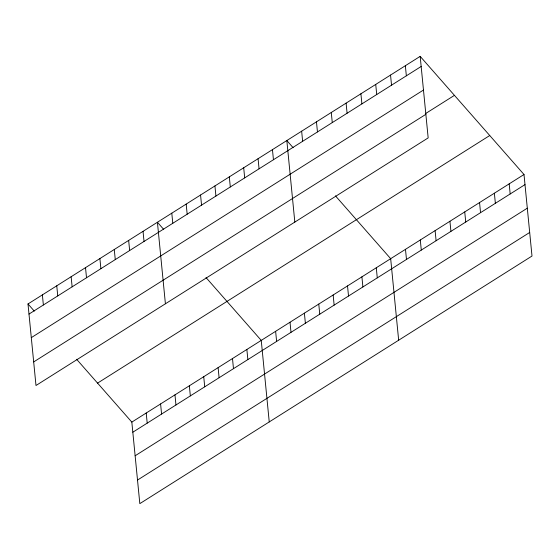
<?xml version="1.0" encoding="UTF-8"?>
<svg xmlns="http://www.w3.org/2000/svg" width="560" height="560" viewBox="0 0 560 560"><rect width="100%" height="100%" fill="white"/><g stroke="black" fill="none" stroke-linecap="round" stroke-linejoin="round"><path stroke-width="0.84" d="M420.175 56.364L428.169 137.9L35.994 385.497L28 303.961L420.175 56.364L524.006 174.503L532 256.039L139.825 503.636L131.831 422.1L76.608 359.268M28.994 314.069L421.162 66.472M31.304 337.638L423.472 90.041M425.509 113.61L454.44 95.354M33.684 361.921L425.859 114.331M97.566 383.117L489.741 135.52M131.831 422.1L524.006 174.503M132.825 432.208L524.993 184.611M135.135 455.777L527.31 208.18M137.515 480.06L529.69 232.47M293.118 147.693L286.832 140.546L294.826 222.082M335.44 195.853L390.67 258.685L398.664 340.221M163.702 229.404L157.416 222.257L165.41 303.786M206.024 277.557L261.247 340.396L269.241 421.925M28 303.961L34.279 311.108M509.187 183.855L510.181 193.963M494.375 193.214L495.362 203.315M479.556 202.566L480.55 212.667M464.744 211.918L465.738 222.026M449.925 221.27L450.919 231.378M435.113 230.629L436.107 240.73M405.356 65.716L406.35 75.824M420.294 239.981L421.288 250.082M390.544 75.075L391.531 85.176M405.482 249.333L406.476 259.441M375.725 84.427L376.719 94.535M360.913 93.779L361.9 103.887M376.285 267.764L377.279 277.872M346.094 103.131L347.088 113.239M361.907 276.843L362.901 286.951M331.282 112.49L332.269 122.591M347.529 285.922L348.516 296.03M316.463 121.842L317.457 131.943M333.151 295.001L334.138 305.109M318.766 304.08L319.76 314.188M301.651 131.194L302.638 141.302M304.388 313.159L305.382 323.26M290.01 322.238L290.997 332.339M272.454 149.625L273.448 159.733M275.632 331.317L276.619 341.418M258.076 158.704L259.063 168.812M243.698 167.783L244.685 177.891M246.869 349.475L247.863 359.576M229.313 176.862L230.307 186.97M232.491 358.547L233.478 368.655M214.935 185.941L215.929 196.049M218.113 367.626L219.1 377.734M200.557 195.02L201.544 205.121M203.728 376.705L204.722 386.813M186.179 204.099L187.166 214.2M189.35 385.784L190.344 395.892M171.794 213.178L172.788 223.279M174.972 394.863L175.959 404.971M160.594 403.942L161.581 414.05M143.038 231.336L144.025 241.437M146.209 413.021L147.203 423.129M128.66 240.415L129.647 250.516M114.275 249.487L115.269 259.595M99.897 258.566L100.891 268.674M85.519 267.645L86.513 277.753M71.141 276.724L72.128 286.832M56.756 285.803L57.75 295.911M42.378 294.882L43.372 304.99"/></g></svg>
